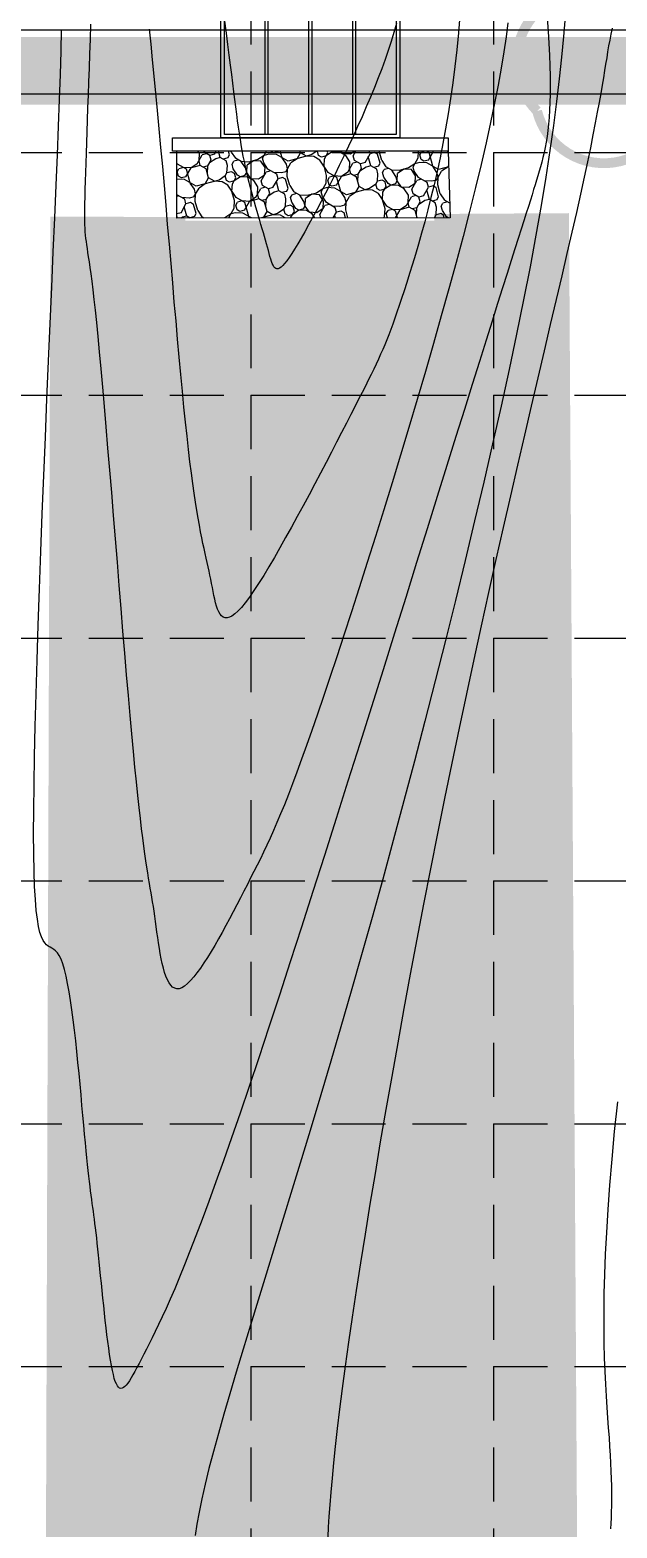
# Model space of a CAD drawing. Header units: inches. Extents: x -2116 to 192, y -2317 to -873.
# Drawn here: x -706.6 to -619.6, y -1582.7 to -1360.6 of the extents above; entities that cross this region are included whole.
import ezdxf

# ---------------------------------------------------------------- set-up
doc = ezdxf.new("R2010")
doc.units = ezdxf.units.IN
doc.header["$LTSCALE"] = 40
doc.header["$MEASUREMENT"] = 0
doc.linetypes.add('DASHED', pattern=[0.75, 0.5, -0.25])
for name, color, linetype in [('1-BC', 7, 'Continuous'), ('1-LOTS', 7, 'Continuous'), ('1-STM', 7, 'Continuous'), ('BASE', 7, 'Continuous'), ('grid', 9, 'Continuous'), ('SILT', 200, 'Continuous'), ('TOPO100_CON', 9, 'Continuous'), ('TOPO100_ICON', 9, 'Continuous')]:
    doc.layers.add(name, color=color, linetype=linetype)

msp = doc.modelspace()

# ---------------------------------------------------------------- linework, layer by layer
at = {"layer": '1-BC', "linetype": 'Continuous'}
msp.add_line((-872.32, -1360.62), (-524.97, -1360.62, 52978.39), dxfattribs=at)
at = {"layer": '1-LOTS', "linetype": 'Continuous'}
msp.add_line((-613.95, -1370.12, 52847.83), (-775.58, -1370.12), dxfattribs=at)
at = {"layer": '1-STM', "linetype": 'Continuous', "flags": 128}
for points in [[(-651.79, -1376.62), (-678.29, -1376.62), (-678.29, -1307.62), (-651.79, -1307.62), (-651.79, -1376.62)], [(-652.29, -1376.12), (-677.79, -1376.12), (-677.79, -1308.12), (-652.29, -1308.12), (-652.29, -1376.12)], [(-677.79, -1308.12), (-671.79, -1308.12), (-671.79, -1376.12), (-677.79, -1376.12), (-677.79, -1308.12)], [(-671.29, -1308.12), (-665.29, -1308.12), (-665.29, -1376.12), (-671.29, -1376.12), (-671.29, -1308.12)], [(-664.79, -1308.12), (-658.79, -1308.12), (-658.79, -1376.12), (-664.79, -1376.12), (-664.79, -1308.12)], [(-658.29, -1308.12), (-652.29, -1308.12), (-652.29, -1376.12), (-658.29, -1376.12), (-658.29, -1308.12)], [(-685.49, -1378.58), (-685.49, -1376.62), (-644.59, -1376.62), (-644.59, -1378.58), (-685.49, -1378.58)]]:
    msp.add_lwpolyline(points, close=True, dxfattribs=at)
at = {"layer": '1-STM', "color": 1, "linetype": 'Continuous', "flags": 128}
for points in [[(-644.59, -1378.58), (-644.31, -1388.47), (-684.85, -1388.5), (-684.85, -1378.58)], [(-681.49, -1378.9), (-681.71, -1378.58)], [(-681.55, -1380.02), (-681.49, -1378.9)], [(-680.38, -1378.97), (-681.06, -1379.15)], [(-680.81, -1378.72), (-680.85, -1378.58)], [(-679.94, -1379.21), (-680.81, -1378.72)], [(-679.26, -1379.03), (-679.94, -1379.21)], [(-679.26, -1379.03), (-679, -1378.58)], [(-678.39, -1379.52), (-678.65, -1378.58)], [(-677.03, -1379.15), (-677.18, -1378.58)], [(-676.78, -1378.72), (-676.82, -1378.58)], [(-676.78, -1378.72), (-676.16, -1379.65)], [(-672.13, -1379.65), (-671.52, -1378.58)], [(-671.2, -1379.03), (-671.88, -1379.21)], [(-670.08, -1379.09), (-671.2, -1379.03)], [(-670.95, -1378.59), (-670.95, -1378.58)], [(-670.51, -1378.84), (-670.95, -1378.59)], [(-669.83, -1378.66), (-670.51, -1378.84)], [(-668.34, -1380.08), (-670.08, -1379.09)], [(-669.83, -1378.66), (-669.79, -1378.58)], [(-669.21, -1379.59), (-669.49, -1378.58)], [(-666.98, -1379.71), (-666.48, -1378.84)], [(-666.48, -1378.84), (-666.56, -1378.58)], [(-665.62, -1379.34), (-666.48, -1378.84)], [(-664.07, -1378.58), (-664.93, -1379.15)], [(-663.82, -1379.22), (-663.99, -1378.58)], [(-662.95, -1379.71), (-662.45, -1378.84)], [(-661.77, -1378.66), (-662.7, -1379.28)], [(-662.45, -1378.84), (-662.52, -1378.58)], [(-661.77, -1378.66), (-661.91, -1378.58)], [(-661.48, -1378.58), (-661.77, -1378.66)], [(-660.65, -1378.72), (-661.77, -1378.66)], [(-659.79, -1379.22), (-660.65, -1378.72)], [(-660.22, -1378.97), (-660.48, -1378.58)], [(-659.1, -1379.03), (-660.22, -1378.97)], [(-658.43, -1378.58), (-659.1, -1379.03)], [(-658.67, -1379.28), (-658.27, -1378.58)], [(-656.93, -1380.27), (-656.19, -1378.97)], [(-656.19, -1378.97), (-656.3, -1378.58)], [(-655.51, -1378.78), (-656.19, -1378.97)], [(-655.07, -1379.03), (-655.51, -1378.78)], [(-654.7, -1380.39), (-655.07, -1379.03)], [(-654.82, -1378.6), (-654.82, -1378.58)], [(-654.45, -1379.96), (-654.82, -1378.6)], [(-649.06, -1379.59), (-649, -1378.58)], [(-648.81, -1379.15), (-648.56, -1378.72)], [(-648.04, -1378.58), (-648.56, -1378.72)], [(-647.44, -1378.78), (-647.8, -1378.58)], [(-647.51, -1379.9), (-646.76, -1378.6)], [(-646.89, -1380.83), (-647.44, -1378.78)], [(-646.76, -1378.6), (-647.1, -1378.58)], [(-646.73, -1378.58), (-646.76, -1378.6)], [(-646.69, -1378.58), (-646.76, -1378.6)], [(-644.59, -1378.69), (-644.78, -1378.58)], [(-684.72, -1380.52), (-684.85, -1380.32)], [(-684.78, -1381.63), (-684.53, -1381.2)], [(-683.41, -1381.26), (-684.72, -1380.52)], [(-683.85, -1381.01), (-684.53, -1381.2)], [(-682.73, -1381.07), (-683.85, -1381.01)], [(-683.48, -1382.38), (-682.73, -1381.07)], [(-682.86, -1383.31), (-683.41, -1381.26)], [(-681.8, -1380.45), (-682.73, -1381.07)], [(-681.37, -1380.7), (-682.73, -1381.07)], [(-681.8, -1380.45), (-681.06, -1379.15)], [(-681.37, -1380.7), (-681.55, -1380.02)], [(-680.5, -1381.2), (-681.37, -1380.7)], [(-680.25, -1380.76), (-680.93, -1380.95)], [(-680.13, -1382.56), (-680.5, -1381.2)], [(-680.31, -1381.88), (-680.25, -1380.76)], [(-680.25, -1380.76), (-679.76, -1379.9)], [(-679.07, -1379.71), (-680, -1380.33)], [(-679.76, -1379.9), (-679.94, -1379.21)], [(-678.39, -1379.52), (-679.07, -1379.71)], [(-677.52, -1380.02), (-678.39, -1379.52)], [(-677.27, -1379.59), (-677.96, -1379.77)], [(-677.34, -1380.7), (-677.52, -1380.02)], [(-677.4, -1381.82), (-677.34, -1380.7)], [(-677.27, -1379.59), (-677.03, -1379.15)], [(-676.65, -1380.52), (-676.41, -1380.08)], [(-676.47, -1381.2), (-676.65, -1380.52)], [(-675.85, -1382.13), (-676.47, -1381.2)], [(-675.72, -1379.9), (-676.41, -1380.08)], [(-675.29, -1380.14), (-676.16, -1379.65)], [(-674.17, -1380.21), (-675.29, -1380.14)], [(-674.67, -1381.07), (-675.29, -1380.14)], [(-674.48, -1381.76), (-674.67, -1381.07)], [(-674.48, -1381.76), (-674.42, -1380.64)], [(-673.49, -1380.02), (-674.42, -1380.64)], [(-673.49, -1380.02), (-674.42, -1380.64)], [(-672.81, -1379.83), (-674.17, -1380.21)], [(-672.38, -1380.08), (-673.49, -1380.02)], [(-671.88, -1379.21), (-672.81, -1379.83)], [(-671.76, -1381.01), (-672.38, -1380.08)], [(-671.94, -1380.33), (-672.13, -1379.65)], [(-671.32, -1381.26), (-671.94, -1380.33)], [(-671.82, -1382.13), (-671.76, -1381.01)], [(-670.02, -1382.01), (-671.32, -1381.26)], [(-668.59, -1380.52), (-669.21, -1379.59)], [(-668.65, -1381.63), (-667.91, -1380.33)], [(-668.41, -1381.2), (-668.59, -1380.52)], [(-668.47, -1382.32), (-668.41, -1381.2)], [(-664.93, -1379.15), (-668.34, -1380.08)], [(-666.98, -1379.71), (-667.91, -1380.33)], [(-664.5, -1379.4), (-665.62, -1379.34)], [(-663.63, -1379.9), (-664.5, -1379.4)], [(-663.38, -1379.46), (-663.82, -1379.22)], [(-662.39, -1381.76), (-663.63, -1379.9)], [(-662.7, -1379.28), (-663.38, -1379.46)], [(-663.01, -1380.83), (-662.95, -1379.71)], [(-662.64, -1382.19), (-663.01, -1380.83)], [(-659.17, -1380.15), (-659.79, -1379.22)], [(-659.48, -1381.7), (-658.73, -1380.39)], [(-659.23, -1381.26), (-659.17, -1380.15)], [(-659.04, -1381.94), (-659.23, -1381.26)], [(-658.05, -1380.21), (-658.73, -1380.39)], [(-658.48, -1379.96), (-658.67, -1379.28)], [(-657.62, -1380.46), (-658.48, -1379.96)], [(-657.93, -1382.01), (-657.43, -1381.14)], [(-656.75, -1380.95), (-657.68, -1381.57)], [(-656.93, -1380.27), (-657.62, -1380.46)], [(-657.43, -1381.14), (-657.62, -1380.46)], [(-656.06, -1380.77), (-656.75, -1380.95)], [(-656.06, -1380.77), (-656.44, -1379.4)], [(-655.2, -1381.26), (-656.06, -1380.77)], [(-654.95, -1380.83), (-655.63, -1381.01)], [(-655.01, -1381.95), (-655.2, -1381.26)], [(-654.95, -1380.83), (-654.7, -1380.39)], [(-654.45, -1379.96), (-653.83, -1380.89)], [(-654.33, -1381.76), (-654.08, -1381.32)], [(-653.4, -1381.14), (-654.08, -1381.32)], [(-652.96, -1381.39), (-653.83, -1380.89)], [(-651.17, -1381.26), (-652.1, -1381.88)], [(-651.17, -1381.26), (-652.1, -1381.88)], [(-650.48, -1381.08), (-651.85, -1381.45)], [(-650.05, -1381.33), (-651.17, -1381.26)], [(-649.55, -1380.46), (-650.48, -1381.08)], [(-649.43, -1382.26), (-650.05, -1381.33)], [(-649.8, -1380.89), (-649.06, -1379.59)], [(-649.62, -1381.57), (-649.8, -1380.89)], [(-648.87, -1380.27), (-649.55, -1380.46)], [(-647.75, -1380.33), (-648.87, -1380.27)], [(-648.62, -1379.84), (-648.81, -1379.15)], [(-648.19, -1380.09), (-648.62, -1379.84)], [(-647.51, -1379.9), (-648.19, -1380.09)], [(-646.02, -1381.33), (-647.75, -1380.33)], [(-646.27, -1381.76), (-646.89, -1380.83)], [(-644.53, -1380.92), (-646.02, -1381.33)], [(-644.65, -1380.95), (-645.58, -1381.57)], [(-644.65, -1380.95), (-644.53, -1380.74)], [(-684.84, -1382.75), (-684.85, -1382.75)], [(-683.72, -1382.81), (-684.84, -1382.75)], [(-684.59, -1382.31), (-684.78, -1381.63)], [(-684.16, -1382.56), (-684.59, -1382.31)], [(-683.48, -1382.38), (-684.16, -1382.56)], [(-681.99, -1383.8), (-683.72, -1382.81)], [(-682.24, -1384.24), (-682.86, -1383.31)], [(-678.58, -1382.87), (-681.99, -1383.8)], [(-680.62, -1383.43), (-681.55, -1384.05)], [(-680.62, -1383.43), (-680.13, -1382.56)], [(-679.26, -1383.06), (-680.13, -1382.56)], [(-678.14, -1383.12), (-679.26, -1383.06)], [(-677.65, -1382.25), (-678.58, -1382.87)], [(-677.28, -1383.62), (-678.14, -1383.12)], [(-677.65, -1382.25), (-677.4, -1381.82)], [(-677.46, -1382.93), (-677.65, -1382.25)], [(-677.03, -1383.18), (-677.46, -1382.93)], [(-676.72, -1381.63), (-677.4, -1381.82)], [(-676.34, -1383), (-677.03, -1383.18)], [(-676.28, -1381.88), (-676.72, -1381.63)], [(-676.66, -1384.55), (-676.59, -1383.43)], [(-676.59, -1383.43), (-676.1, -1382.56)], [(-675.41, -1382.38), (-676.34, -1383)], [(-676.1, -1382.56), (-676.28, -1381.88)], [(-675.41, -1382.38), (-675.85, -1382.13)], [(-674.73, -1382.19), (-675.41, -1382.38)], [(-674.3, -1382.44), (-675.41, -1382.38)], [(-674.73, -1382.19), (-674.48, -1381.76)], [(-673.86, -1382.69), (-674.48, -1381.76)], [(-673.43, -1382.94), (-674.3, -1382.44)], [(-672.75, -1382.75), (-673.86, -1382.69)], [(-672.81, -1383.87), (-673.43, -1382.94)], [(-671.82, -1382.13), (-672.75, -1382.75)], [(-672.31, -1383), (-671.57, -1381.69)], [(-672.13, -1383.68), (-672.31, -1383)], [(-670.89, -1381.51), (-671.57, -1381.69)], [(-670.58, -1383.99), (-669.83, -1382.69)], [(-669.34, -1381.82), (-670.45, -1381.76)], [(-669.71, -1384.49), (-670.08, -1383.12)], [(-669.83, -1382.69), (-670.02, -1382.01)], [(-669.15, -1382.5), (-669.83, -1382.69)], [(-668.65, -1381.63), (-669.34, -1381.82)], [(-668.72, -1382.75), (-669.15, -1382.5)], [(-668.34, -1384.11), (-668.72, -1382.75)], [(-668.1, -1383.68), (-668.47, -1382.32)], [(-663.45, -1384.61), (-662.7, -1383.31)], [(-662.7, -1383.31), (-662.64, -1382.19)], [(-662.45, -1382.87), (-662.2, -1382.44)], [(-662.27, -1383.56), (-662.45, -1382.87)], [(-661.09, -1382.5), (-662.39, -1381.76)], [(-661.83, -1383.8), (-662.27, -1383.56)], [(-661.52, -1382.25), (-662.2, -1382.44)], [(-660.41, -1382.32), (-661.52, -1382.25)], [(-661.15, -1383.62), (-660.41, -1382.32)], [(-660.53, -1384.55), (-661.09, -1382.5)], [(-659.48, -1381.7), (-660.41, -1382.32)], [(-659.04, -1381.94), (-660.41, -1382.32)], [(-658.17, -1382.44), (-659.04, -1381.94)], [(-657.93, -1382.01), (-658.61, -1382.19)], [(-657.8, -1383.81), (-658.17, -1382.44)], [(-657.99, -1383.12), (-657.93, -1382.01)], [(-655.32, -1383.5), (-656.25, -1384.12)], [(-655.32, -1383.5), (-655.07, -1383.06)], [(-655.14, -1384.18), (-655.32, -1383.5)], [(-655.07, -1383.06), (-655.01, -1381.95)], [(-654.39, -1382.88), (-655.07, -1383.06)], [(-653.96, -1383.12), (-654.39, -1382.88)], [(-654.14, -1382.44), (-654.33, -1381.76)], [(-653.52, -1383.37), (-654.14, -1382.44)], [(-653.77, -1383.81), (-653.96, -1383.12)], [(-653.09, -1383.62), (-653.52, -1383.37)], [(-652.41, -1383.43), (-653.09, -1383.62)], [(-651.85, -1381.45), (-652.96, -1381.39)], [(-652.34, -1382.32), (-652.96, -1381.39)], [(-652.41, -1383.43), (-652.16, -1383)], [(-652.16, -1383), (-652.34, -1382.32)], [(-652.16, -1383), (-652.1, -1381.88)], [(-651.54, -1383.93), (-652.16, -1383)], [(-649.49, -1383.37), (-650.42, -1383.99)], [(-649.99, -1384.24), (-649.24, -1382.94)], [(-649, -1382.5), (-649.62, -1381.57)], [(-649.49, -1383.37), (-649.43, -1382.26)], [(-648.56, -1382.75), (-649.24, -1382.94)], [(-647.69, -1383.25), (-649, -1382.5)], [(-647.01, -1383.06), (-648.13, -1383)], [(-647.51, -1383.93), (-647.69, -1383.25)], [(-646.33, -1382.88), (-647.01, -1383.06)], [(-646.33, -1382.88), (-645.58, -1381.57)], [(-646.08, -1382.44), (-646.27, -1381.76)], [(-646.14, -1383.56), (-646.08, -1382.44)], [(-645.77, -1384.92), (-646.14, -1383.56)], [(-683.66, -1385.72), (-684.85, -1385.05)], [(-684.53, -1385.23), (-684.85, -1385.31)], [(-682.98, -1385.54), (-684.1, -1385.48)], [(-683.48, -1386.41), (-683.66, -1385.72)], [(-682.3, -1385.35), (-682.98, -1385.54)], [(-682.3, -1385.35), (-681.55, -1384.05)], [(-682.05, -1384.92), (-682.24, -1384.24)], [(-682.11, -1386.03), (-682.05, -1384.92)], [(-676.04, -1385.48), (-677.28, -1383.62)], [(-676.28, -1385.91), (-676.66, -1384.55)], [(-674.73, -1386.22), (-676.04, -1385.48)], [(-673.12, -1385.42), (-674.05, -1386.04)], [(-672.69, -1385.66), (-674.05, -1386.04)], [(-673.12, -1385.42), (-672.38, -1384.11)], [(-672.87, -1384.98), (-672.81, -1383.87)], [(-672.69, -1385.66), (-672.87, -1384.98)], [(-671.82, -1386.16), (-672.69, -1385.66)], [(-671.69, -1383.93), (-672.38, -1384.11)], [(-671.57, -1385.73), (-672.25, -1385.91)], [(-671.26, -1384.18), (-672.13, -1383.68)], [(-671.63, -1386.84), (-671.57, -1385.73)], [(-671.57, -1385.73), (-671.07, -1384.86)], [(-670.39, -1384.67), (-671.32, -1385.29)], [(-670.58, -1383.99), (-671.26, -1384.18)], [(-671.07, -1384.86), (-671.26, -1384.18)], [(-669.71, -1384.49), (-670.39, -1384.67)], [(-668.84, -1384.98), (-669.71, -1384.49)], [(-668.59, -1384.55), (-669.28, -1384.73)], [(-668.66, -1385.66), (-668.84, -1384.98)], [(-668.72, -1386.78), (-668.66, -1385.66)], [(-668.59, -1384.55), (-668.34, -1384.11)], [(-668.1, -1383.68), (-667.48, -1384.61)], [(-667.97, -1385.48), (-667.72, -1385.04)], [(-667.79, -1386.16), (-667.97, -1385.48)], [(-667.04, -1384.86), (-667.72, -1385.04)], [(-666.61, -1385.11), (-667.48, -1384.61)], [(-665.49, -1385.17), (-666.61, -1385.11)], [(-665.99, -1386.04), (-666.61, -1385.11)], [(-665.8, -1386.72), (-665.74, -1385.6)], [(-664.81, -1384.98), (-665.74, -1385.6)], [(-664.81, -1384.98), (-665.74, -1385.6)], [(-664.13, -1384.8), (-665.49, -1385.17)], [(-663.69, -1385.04), (-664.81, -1384.98)], [(-663.2, -1384.18), (-664.13, -1384.8)], [(-663.07, -1385.98), (-663.69, -1385.04)], [(-663.26, -1385.29), (-663.45, -1384.61)], [(-662.64, -1386.22), (-663.26, -1385.29)], [(-662.52, -1383.99), (-663.2, -1384.18)], [(-661.4, -1384.05), (-662.52, -1383.99)], [(-661.15, -1383.62), (-661.83, -1383.8)], [(-659.66, -1385.05), (-661.4, -1384.05)], [(-659.91, -1385.48), (-660.53, -1384.55)], [(-659.97, -1386.6), (-659.23, -1385.29)], [(-659.72, -1386.16), (-659.91, -1385.48)], [(-656.25, -1384.12), (-659.66, -1385.05)], [(-658.3, -1384.67), (-659.23, -1385.29)], [(-658.3, -1384.67), (-657.8, -1383.81)], [(-656.93, -1384.3), (-657.8, -1383.81)], [(-655.82, -1384.36), (-656.93, -1384.3)], [(-654.95, -1384.86), (-655.82, -1384.36)], [(-654.7, -1384.43), (-655.14, -1384.18)], [(-653.71, -1386.72), (-654.95, -1384.86)], [(-654.02, -1384.24), (-654.7, -1384.43)], [(-654.33, -1385.79), (-654.27, -1384.67)], [(-653.96, -1387.15), (-654.33, -1385.79)], [(-654.27, -1384.67), (-653.77, -1383.81)], [(-653.09, -1383.62), (-654.02, -1384.24)], [(-651.97, -1383.68), (-653.09, -1383.62)], [(-651.1, -1384.18), (-651.97, -1383.68)], [(-650.42, -1383.99), (-651.54, -1383.93)], [(-650.48, -1385.11), (-651.1, -1384.18)], [(-650.79, -1386.66), (-650.05, -1385.36)], [(-650.55, -1386.22), (-650.48, -1385.11)], [(-649.37, -1385.17), (-650.05, -1385.36)], [(-649.8, -1384.92), (-649.99, -1384.24)], [(-648.93, -1385.42), (-649.8, -1384.92)], [(-648.25, -1385.23), (-648.93, -1385.42)], [(-648.75, -1386.1), (-648.93, -1385.42)], [(-648.25, -1385.23), (-647.51, -1383.93)], [(-647.38, -1385.73), (-648.07, -1385.91)], [(-647.38, -1385.73), (-647.75, -1384.36)], [(-646.82, -1383.74), (-647.51, -1383.93)], [(-646.51, -1386.23), (-647.38, -1385.73)], [(-646.27, -1385.79), (-646.95, -1385.98)], [(-646.39, -1383.99), (-646.82, -1383.74)], [(-646.02, -1385.36), (-646.39, -1383.99)], [(-646.27, -1385.79), (-646.02, -1385.36)], [(-645.77, -1384.92), (-645.15, -1385.85)], [(-684.22, -1387.71), (-684.85, -1387.88)], [(-684.22, -1387.71), (-683.48, -1386.41)], [(-683.35, -1388.21), (-683.73, -1386.84)], [(-682.8, -1386.22), (-683.48, -1386.41)], [(-682.36, -1386.47), (-682.8, -1386.22)], [(-681.99, -1387.83), (-682.36, -1386.47)], [(-682.24, -1388.27), (-681.99, -1387.83)], [(-681.74, -1387.4), (-682.11, -1386.03)], [(-681.74, -1387.4), (-681.12, -1388.33)], [(-676.84, -1387.9), (-677.74, -1388.49)], [(-677.09, -1388.33), (-676.35, -1387.03)], [(-676.16, -1387.71), (-676.84, -1387.9)], [(-676.35, -1387.03), (-676.28, -1385.91)], [(-675.04, -1387.77), (-676.16, -1387.71)], [(-676.1, -1386.59), (-675.85, -1386.16)], [(-675.91, -1387.28), (-676.1, -1386.59)], [(-675.48, -1387.52), (-675.91, -1387.28)], [(-675.17, -1385.97), (-675.85, -1386.16)], [(-674.79, -1387.34), (-675.48, -1387.52)], [(-674.05, -1386.04), (-675.17, -1385.97)], [(-673.79, -1388.49), (-675.04, -1387.77)], [(-674.79, -1387.34), (-674.05, -1386.04)], [(-674.17, -1388.27), (-674.73, -1386.22)], [(-669.9, -1387.83), (-672.29, -1388.49)], [(-671.94, -1388.39), (-671.45, -1387.52)], [(-671.45, -1387.52), (-671.82, -1386.16)], [(-670.58, -1388.02), (-671.45, -1387.52)], [(-668.97, -1387.21), (-669.9, -1387.83)], [(-668.97, -1387.21), (-668.72, -1386.78)], [(-668.78, -1387.9), (-668.97, -1387.21)], [(-668.35, -1388.15), (-668.78, -1387.9)], [(-668.03, -1386.59), (-668.72, -1386.78)], [(-667.66, -1387.96), (-668.35, -1388.15)], [(-667.6, -1386.84), (-668.03, -1386.59)], [(-667.91, -1388.39), (-667.41, -1387.53)], [(-667.17, -1387.09), (-667.79, -1386.16)], [(-666.73, -1387.34), (-667.66, -1387.96)], [(-667.41, -1387.53), (-667.6, -1386.84)], [(-666.73, -1387.34), (-667.17, -1387.09)], [(-666.05, -1387.15), (-666.73, -1387.34)], [(-665.62, -1387.4), (-666.73, -1387.34)], [(-666.05, -1387.15), (-665.8, -1386.72)], [(-665.8, -1386.72), (-665.99, -1386.04)], [(-665.18, -1387.65), (-665.8, -1386.72)], [(-664.75, -1387.9), (-665.62, -1387.4)], [(-664.07, -1387.71), (-665.18, -1387.65)], [(-664.36, -1388.48), (-664.75, -1387.9)], [(-663.14, -1387.09), (-664.07, -1387.71)], [(-663.63, -1387.96), (-662.89, -1386.66)], [(-663.49, -1388.48), (-663.63, -1387.96)], [(-663.14, -1387.09), (-663.07, -1385.98)], [(-662.21, -1386.47), (-662.89, -1386.66)], [(-661.34, -1386.97), (-662.64, -1386.22)], [(-660.65, -1386.78), (-661.77, -1386.72)], [(-661.63, -1388.48), (-661.15, -1387.65)], [(-661.15, -1387.65), (-661.34, -1386.97)], [(-660.47, -1387.46), (-661.15, -1387.65)], [(-659.97, -1386.6), (-660.65, -1386.78)], [(-660.03, -1387.71), (-660.47, -1387.46)], [(-659.83, -1388.48), (-660.03, -1387.71)], [(-659.79, -1387.28), (-659.72, -1386.16)], [(-659.46, -1388.48), (-659.79, -1387.28)], [(-654.02, -1388.27), (-653.96, -1387.15)], [(-653.77, -1387.84), (-653.52, -1387.4)], [(-653.6, -1388.47), (-653.77, -1387.84)], [(-652.41, -1387.46), (-653.71, -1386.72)], [(-652.84, -1387.22), (-653.52, -1387.4)], [(-651.72, -1387.28), (-652.84, -1387.22)], [(-652.41, -1388.47), (-651.72, -1387.28)], [(-652.13, -1388.47), (-652.41, -1387.46)], [(-650.79, -1386.66), (-651.72, -1387.28)], [(-650.36, -1386.91), (-651.72, -1387.28)], [(-650.36, -1386.91), (-650.55, -1386.22)], [(-649.49, -1387.4), (-650.36, -1386.91)], [(-649.24, -1386.97), (-649.93, -1387.16)], [(-649.2, -1388.47), (-649.49, -1387.4)], [(-649.31, -1388.09), (-649.24, -1386.97)], [(-649.24, -1386.97), (-648.75, -1386.1)], [(-648.07, -1385.91), (-649, -1386.53)], [(-646.33, -1386.91), (-646.51, -1386.23)], [(-646.39, -1388.02), (-646.33, -1386.91)], [(-645.71, -1387.84), (-646.39, -1388.02)], [(-645.27, -1388.09), (-645.71, -1387.84)], [(-645.65, -1386.72), (-645.4, -1386.29)], [(-645.46, -1387.4), (-645.65, -1386.72)], [(-644.84, -1388.33), (-645.46, -1387.4)], [(-644.72, -1386.1), (-645.4, -1386.29)], [(-644.37, -1386.3), (-645.15, -1385.85)], [(-684.74, -1388.5), (-684.85, -1388.11)], [(-684.04, -1388.39), (-684.2, -1388.5)], [(-683.35, -1388.21), (-684.04, -1388.39)], [(-682.84, -1388.5), (-683.35, -1388.21)], [(-682.24, -1388.27), (-682.92, -1388.45)], [(-680.83, -1388.5), (-681.12, -1388.33)], [(-677.05, -1388.49), (-677.09, -1388.33)], [(-674.03, -1388.49), (-674.17, -1388.27)], [(-671.94, -1388.39), (-672.09, -1388.49)], [(-669.46, -1388.08), (-670.58, -1388.02)], [(-668.76, -1388.49), (-669.46, -1388.08)], [(-667.92, -1388.48), (-667.91, -1388.39)], [(-661.29, -1388.48), (-661.4, -1388.08)], [(-654.13, -1388.47), (-654.02, -1388.27)], [(-646.64, -1388.46), (-646.65, -1388.47)], [(-646.64, -1388.46), (-646.39, -1388.02)], [(-646.64, -1388.47), (-646.64, -1388.46)], [(-645.17, -1388.47), (-645.27, -1388.09)], [(-644.61, -1388.47), (-644.84, -1388.33)]]:
    msp.add_lwpolyline(points, dxfattribs=at)
at = {"layer": 'BASE', "color": 170, "const_width": 1.46}
msp.add_lwpolyline([(-614.99, -1349.61, 0.520567), (-614.99, -1349.61, 0.765195), (-631.32, -1357.83, 0.417879), (-631.42, -1372.63, 0.6649), (-612.76, -1375.48, 0.744833), (-591.7, -1377.24, 0.975642), (-578.59, -1363.69, 0.520567), (-581.85, -1347.37, 0.520567), (-593.83, -1348.46, 0.540264), (-614.99, -1349.61)], format="xyb", close=True, dxfattribs=at)
at = {"layer": 'grid', "color": 8, "linetype": 'DASHED', "ltscale": 0.4}
for p, q in [((-673.87, -910.78), (-673.87, -2278.78)), ((-637.87, -910.78), (-637.87, -2278.78)), ((-2077.87, -1378.78), (154.13, -1378.78)), ((-2077.87, -1414.78), (154.13, -1414.78)), ((-2077.87, -1450.78), (154.13, -1450.78)), ((-2077.87, -1486.78), (154.13, -1486.78)), ((-2077.87, -1522.78), (154.13, -1522.78)), ((-2077.87, -1558.78), (154.13, -1558.78))]:
    msp.add_line(p, q, dxfattribs=at)
at = {"layer": 'SILT', "color": 200, "const_width": 10}
msp.add_lwpolyline([(-607.44, -1366.67), (-775.24, -1366.69)], dxfattribs=at)
at = {"layer": 'SILT', "color": 170, "const_width": 40}
msp.add_lwpolyline([(-664.47, -1388.88), (-664.47, -1611.3), (-485.17, -1840.71), (-397.39, -2004.13), (-397.39, -2022.52)], dxfattribs=at)
at = {"layer": 'SILT', "color": 84, "const_width": 20}
for points in [[(-427.31, -2023.08), (-427.34, -2010.82), (-511.63, -1854.7), (-694.37, -1621.82), (-693.59, -1388.32)], [(-366.69, -2021.8), (-369.28, -1992.28), (-463, -1823.21), (-635.38, -1600.29), (-636.68, -1387.84)]]:
    msp.add_lwpolyline(points, dxfattribs=at)
at = {"layer": 'TOPO100_CON', "color": 35, "linetype": 'Continuous'}
for points in [[(-629.92, -1358.87), (-629.78, -1360.81), (-629.66, -1362.64), (-629.57, -1364.35), (-629.51, -1365.95), (-629.47, -1367.45), (-629.46, -1368.85), (-629.47, -1370.15), (-629.5, -1371.37), (-629.55, -1372.51), (-629.62, -1373.58), (-629.71, -1374.58), (-629.82, -1375.52), (-629.94, -1376.4), (-630.08, -1377.24), (-630.22, -1378.03), (-630.38, -1378.79), (-630.55, -1379.51), (-630.73, -1380.21), (-630.91, -1380.89), (-631.1, -1381.56), (-631.29, -1382.23), (-631.49, -1382.89), (-631.7, -1383.57), (-631.92, -1384.29), (-632.15, -1385.05), (-632.41, -1385.87), (-632.7, -1386.78), (-633.02, -1387.78), (-633.37, -1388.9), (-633.76, -1390.14), (-634.21, -1391.53), (-634.7, -1393.08), (-635.24, -1394.8), (-635.85, -1396.72), (-636.52, -1398.84), (-637.26, -1401.19), (-638.08, -1403.78), (-638.98, -1406.63), (-639.96, -1409.75), (-641.02, -1413.16), (-642.19, -1416.87), (-643.44, -1420.9), (-644.79, -1425.21), (-646.22, -1429.79), (-647.72, -1434.59), (-649.28, -1439.59), (-650.89, -1444.76), (-652.55, -1450.06), (-654.25, -1455.46), (-655.97, -1460.94), (-657.71, -1466.47), (-659.46, -1472), (-661.2, -1477.52), (-662.94, -1482.98), (-664.66, -1488.36), (-666.36, -1493.63), (-668.02, -1498.76), (-669.63, -1503.72), (-671.19, -1508.47), (-672.69, -1512.98), (-674.11, -1517.23), (-675.46, -1521.19), (-676.73, -1524.86), (-677.93, -1528.26), (-679.05, -1531.4), (-680.1, -1534.3), (-681.09, -1536.96), (-682.02, -1539.4), (-682.89, -1541.64), (-683.7, -1543.68), (-684.45, -1545.53), (-685.16, -1547.22), (-685.82, -1548.76), (-686.43, -1550.14), (-687, -1551.4), (-687.54, -1552.55), (-688.03, -1553.58), (-688.5, -1554.53), (-688.93, -1555.39), (-689.34, -1556.19), (-689.72, -1556.94), (-690.08, -1557.64), (-690.43, -1558.3), (-690.75, -1558.92), (-691.06, -1559.48), (-691.34, -1560), (-691.62, -1560.46), (-691.87, -1560.87), (-692.11, -1561.22), (-692.34, -1561.51), (-692.56, -1561.73), (-692.77, -1561.89), (-692.96, -1561.98), (-693.15, -1562), (-693.32, -1561.95), (-693.49, -1561.82), (-693.65, -1561.62), (-693.81, -1561.33), (-693.96, -1560.96), (-694.11, -1560.51), (-694.25, -1559.96), (-694.39, -1559.33), (-694.53, -1558.61), (-694.67, -1557.82), (-694.81, -1556.96), (-694.94, -1556.04), (-695.07, -1555.07), (-695.2, -1554.06), (-695.33, -1553.01), (-695.45, -1551.93), (-695.57, -1550.84), (-695.69, -1549.73), (-695.81, -1548.61), (-695.92, -1547.5), (-696.03, -1546.4), (-696.14, -1545.32), (-696.24, -1544.26), (-696.34, -1543.24), (-696.44, -1542.27), (-696.54, -1541.34), (-696.63, -1540.47), (-696.72, -1539.67), (-696.81, -1538.92), (-696.89, -1538.22), (-696.98, -1537.56), (-697.06, -1536.93), (-697.14, -1536.33), (-697.22, -1535.74), (-697.3, -1535.16), (-697.38, -1534.58), (-697.46, -1533.98), (-697.54, -1533.37), (-697.63, -1532.73), (-697.71, -1532.05), (-697.8, -1531.33), (-697.89, -1530.56), (-697.99, -1529.72), (-698.08, -1528.82), (-698.19, -1527.83), (-698.29, -1526.76), (-698.4, -1525.6), (-698.52, -1524.33), (-698.64, -1522.97), (-698.77, -1521.54), (-698.91, -1520.04), (-699.05, -1518.49), (-699.19, -1516.9), (-699.34, -1515.3), (-699.5, -1513.68), (-699.67, -1512.06), (-699.84, -1510.46), (-700.02, -1508.89), (-700.21, -1507.37), (-700.41, -1505.9), (-700.61, -1504.51), (-700.82, -1503.19), (-701.04, -1501.98), (-701.27, -1500.87), (-701.51, -1499.89), (-701.75, -1499.05), (-702.01, -1498.36), (-702.27, -1497.83), (-702.54, -1497.43), (-702.81, -1497.14), (-703.09, -1496.93), (-703.37, -1496.76), (-703.64, -1496.61), (-703.92, -1496.44), (-704.18, -1496.24), (-704.44, -1495.96), (-704.68, -1495.58), (-704.92, -1495.07), (-705.14, -1494.4), (-705.34, -1493.54), (-705.52, -1492.46), (-705.68, -1491.14), (-705.82, -1489.53), (-705.93, -1487.62), (-706.01, -1485.37), (-706.06, -1482.75), (-706.08, -1479.74), (-706.07, -1476.31), (-706.02, -1472.49), (-705.94, -1468.32), (-705.84, -1463.83), (-705.71, -1459.07), (-705.56, -1454.06), (-705.39, -1448.85), (-705.2, -1443.47), (-705, -1437.96), (-704.79, -1432.35), (-704.57, -1426.68), (-704.34, -1420.99), (-704.1, -1415.32), (-703.87, -1409.7), (-703.63, -1404.16), (-703.4, -1398.76), (-703.17, -1393.51), (-702.95, -1388.47), (-702.74, -1383.65), (-702.55, -1379.12), (-702.37, -1374.88), (-702.22, -1370.92), (-702.09, -1367.23), (-702, -1363.78), (-701.96, -1360.55)], [(-627.25, -1358.65), (-627.51, -1361.6), (-627.81, -1364.67), (-628.15, -1367.87), (-628.54, -1371.23), (-628.99, -1374.76), (-629.51, -1378.49), (-630.11, -1382.44), (-630.79, -1386.62), (-631.58, -1391.06), (-632.45, -1395.73), (-633.41, -1400.62), (-634.45, -1405.71), (-635.57, -1410.97), (-636.76, -1416.4), (-638, -1421.96), (-639.31, -1427.64), (-640.67, -1433.41), (-642.07, -1439.27), (-643.52, -1445.18), (-645, -1451.13), (-646.51, -1457.1), (-648.05, -1463.07), (-649.6, -1469.02), (-651.17, -1474.92), (-652.74, -1480.77), (-654.31, -1486.53), (-655.88, -1492.19), (-657.44, -1497.73), (-658.98, -1503.13), (-660.51, -1508.39), (-662.01, -1513.51), (-663.49, -1518.47), (-664.93, -1523.29), (-666.34, -1527.95), (-667.72, -1532.47), (-669.05, -1536.82), (-670.35, -1541.02), (-671.59, -1545.06), (-672.78, -1548.94), (-673.92, -1552.65), (-675, -1556.2), (-676.02, -1559.58), (-676.97, -1562.79), (-677.86, -1565.82), (-678.67, -1568.69), (-679.41, -1571.38), (-680.07, -1573.88), (-680.65, -1576.21), (-681.14, -1578.36), (-681.55, -1580.34), (-681.88, -1582.15), (-682.14, -1583.8)], [(-635.74, -1359.55), (-636.02, -1361.64), (-636.36, -1363.88), (-636.75, -1366.26), (-637.2, -1368.79), (-637.72, -1371.48), (-638.31, -1374.34), (-638.97, -1377.37), (-639.71, -1380.58), (-640.54, -1383.98), (-641.43, -1387.54), (-642.39, -1391.24), (-643.42, -1395.07), (-644.5, -1399), (-645.62, -1403.02), (-646.78, -1407.1), (-647.97, -1411.23), (-649.19, -1415.38), (-650.43, -1419.53), (-651.67, -1423.66), (-652.92, -1427.75), (-654.16, -1431.78), (-655.39, -1435.73), (-656.6, -1439.58), (-657.79, -1443.31), (-658.94, -1446.9), (-660.05, -1450.33), (-661.12, -1453.57), (-662.13, -1456.61), (-663.07, -1459.43), (-663.97, -1462.05), (-664.8, -1464.46), (-665.59, -1466.68), (-666.33, -1468.74), (-667.02, -1470.63), (-667.68, -1472.37), (-668.3, -1473.98), (-668.89, -1475.47), (-669.45, -1476.84), (-669.99, -1478.12), (-670.5, -1479.31), (-671.01, -1480.43), (-671.5, -1481.49), (-671.98, -1482.5), (-672.45, -1483.48), (-672.93, -1484.44), (-673.4, -1485.38), (-673.89, -1486.33), (-674.38, -1487.29), (-674.89, -1488.28), (-675.41, -1489.29), (-675.94, -1490.31), (-676.48, -1491.34), (-677.03, -1492.37), (-677.57, -1493.39), (-678.13, -1494.4), (-678.67, -1495.38), (-679.22, -1496.33), (-679.76, -1497.24), (-680.3, -1498.11), (-680.83, -1498.93), (-681.34, -1499.69), (-681.85, -1500.39), (-682.34, -1501.01), (-682.81, -1501.54), (-683.26, -1501.99), (-683.69, -1502.35), (-684.09, -1502.6), (-684.47, -1502.75), (-684.83, -1502.77), (-685.15, -1502.69), (-685.46, -1502.51), (-685.73, -1502.23), (-685.99, -1501.87), (-686.23, -1501.43), (-686.45, -1500.91), (-686.65, -1500.34), (-686.83, -1499.7), (-687, -1499.02), (-687.16, -1498.3), (-687.3, -1497.55), (-687.43, -1496.77), (-687.56, -1495.97), (-687.68, -1495.17), (-687.79, -1494.36), (-687.9, -1493.55), (-688.01, -1492.77), (-688.11, -1492), (-688.22, -1491.26), (-688.32, -1490.55), (-688.43, -1489.87), (-688.55, -1489.2), (-688.66, -1488.53), (-688.78, -1487.84), (-688.9, -1487.13), (-689.03, -1486.38), (-689.16, -1485.58), (-689.29, -1484.72), (-689.44, -1483.79), (-689.59, -1482.76), (-689.74, -1481.64), (-689.9, -1480.4), (-690.08, -1479.04), (-690.25, -1477.54), (-690.44, -1475.9), (-690.64, -1474.09), (-690.84, -1472.1), (-691.06, -1469.93), (-691.28, -1467.57), (-691.52, -1464.99), (-691.77, -1462.23), (-692.02, -1459.3), (-692.29, -1456.23), (-692.55, -1453.03), (-692.83, -1449.74), (-693.1, -1446.38), (-693.38, -1442.96), (-693.66, -1439.51), (-693.95, -1436.05), (-694.23, -1432.61), (-694.5, -1429.21), (-694.78, -1425.86), (-695.05, -1422.6), (-695.31, -1419.45), (-695.57, -1416.42), (-695.82, -1413.55), (-696.06, -1410.85), (-696.29, -1408.34), (-696.51, -1406.05), (-696.71, -1404), (-696.91, -1402.18), (-697.09, -1400.56), (-697.26, -1399.13), (-697.41, -1397.87), (-697.56, -1396.77), (-697.69, -1395.81), (-697.81, -1394.97), (-697.92, -1394.23), (-698.02, -1393.59), (-698.11, -1393.01), (-698.19, -1392.48), (-698.26, -1391.99), (-698.32, -1391.52), (-698.37, -1391.05), (-698.41, -1390.57), (-698.44, -1390.05), (-698.46, -1389.48), (-698.48, -1388.84), (-698.48, -1388.13), (-698.48, -1387.31), (-698.47, -1386.39), (-698.45, -1385.37), (-698.42, -1384.26), (-698.39, -1383.06), (-698.35, -1381.76), (-698.31, -1380.38), (-698.26, -1378.9), (-698.2, -1377.34), (-698.15, -1375.7), (-698.09, -1373.97), (-698.02, -1372.17), (-697.95, -1370.28), (-697.88, -1368.32), (-697.81, -1366.29), (-697.74, -1364.18), (-697.66, -1362.01), (-697.59, -1359.76)], [(-652.27, -1359.66), (-652.65, -1361), (-653.06, -1362.33), (-653.49, -1363.67), (-653.96, -1365.01), (-654.45, -1366.36), (-654.98, -1367.74), (-655.54, -1369.15), (-656.13, -1370.58), (-656.74, -1372.03), (-657.37, -1373.49), (-658.03, -1374.95), (-658.69, -1376.41), (-659.37, -1377.87), (-660.05, -1379.31), (-660.74, -1380.73), (-661.42, -1382.12), (-662.1, -1383.47), (-662.77, -1384.79), (-663.43, -1386.06), (-664.07, -1387.28), (-664.7, -1388.43), (-665.29, -1389.53), (-665.87, -1390.55), (-666.41, -1391.49), (-666.91, -1392.34), (-667.38, -1393.11), (-667.8, -1393.77), (-668.19, -1394.35), (-668.54, -1394.83), (-668.85, -1395.23), (-669.13, -1395.54), (-669.39, -1395.77), (-669.61, -1395.93), (-669.82, -1396.02), (-670, -1396.04), (-670.16, -1395.99), (-670.31, -1395.89), (-670.45, -1395.72), (-670.57, -1395.51), (-670.69, -1395.24), (-670.8, -1394.93), (-670.91, -1394.58), (-671.03, -1394.19), (-671.14, -1393.77), (-671.26, -1393.31), (-671.39, -1392.83), (-671.53, -1392.33), (-671.68, -1391.8), (-671.84, -1391.25), (-672.01, -1390.68), (-672.18, -1390.09), (-672.36, -1389.48), (-672.55, -1388.85), (-672.74, -1388.21), (-672.93, -1387.55), (-673.13, -1386.87), (-673.33, -1386.17), (-673.52, -1385.46), (-673.72, -1384.73), (-673.91, -1384), (-674.11, -1383.24), (-674.29, -1382.48), (-674.47, -1381.71), (-674.65, -1380.92), (-674.82, -1380.12), (-674.98, -1379.32), (-675.13, -1378.5), (-675.28, -1377.67), (-675.42, -1376.82), (-675.56, -1375.94), (-675.69, -1375.03), (-675.82, -1374.08), (-675.96, -1373.09), (-676.09, -1372.04), (-676.23, -1370.94), (-676.38, -1369.77), (-676.54, -1368.53), (-676.7, -1367.22), (-676.88, -1365.83), (-677.07, -1364.35), (-677.27, -1362.77), (-677.49, -1361.1), (-677.73, -1359.32)], [(-620.3, -1360.35), (-620.48, -1361.24), (-620.64, -1362.11), (-620.8, -1362.98), (-620.95, -1363.85), (-621.09, -1364.74), (-621.25, -1365.67), (-621.4, -1366.65), (-621.58, -1367.7), (-621.76, -1368.82), (-621.97, -1370.04), (-622.21, -1371.37), (-622.48, -1372.82), (-622.78, -1374.41), (-623.12, -1376.16), (-623.51, -1378.07), (-623.95, -1380.16), (-624.44, -1382.45), (-624.99, -1384.95), (-625.59, -1387.66), (-626.26, -1390.6), (-626.99, -1393.74), (-627.76, -1397.08), (-628.59, -1400.6), (-629.45, -1404.3), (-630.36, -1408.17), (-631.3, -1412.2), (-632.28, -1416.37), (-633.28, -1420.69), (-634.31, -1425.13), (-635.36, -1429.69), (-636.43, -1434.36), (-637.51, -1439.13), (-638.6, -1443.99), (-639.69, -1448.94), (-640.79, -1453.95), (-641.89, -1459.03), (-642.98, -1464.15), (-644.06, -1469.32), (-645.13, -1474.53), (-646.18, -1479.75), (-647.22, -1484.98), (-648.24, -1490.2), (-649.23, -1495.4), (-650.21, -1500.57), (-651.16, -1505.69), (-652.08, -1510.75), (-652.97, -1515.74), (-653.83, -1520.64), (-654.66, -1525.45), (-655.45, -1530.14), (-656.21, -1534.7), (-656.93, -1539.13), (-657.6, -1543.4), (-658.24, -1547.5), (-658.83, -1551.43), (-659.37, -1555.17), (-659.87, -1558.7), (-660.31, -1562.01), (-660.7, -1565.1), (-661.04, -1567.96), (-661.34, -1570.61), (-661.6, -1573.05), (-661.81, -1575.31), (-662, -1577.38), (-662.15, -1579.27), (-662.28, -1581), (-662.38, -1582.58), (-662.46, -1584.01)]]:
    msp.add_lwpolyline(points, dxfattribs=at)
at = {"layer": 'TOPO100_ICON', "color": 35, "linetype": 'Continuous', "flags": 128}
for points in [[(-642.87, -1358.48), (-643.08, -1361.05), (-643.33, -1363.57), (-643.6, -1366.03), (-643.91, -1368.44), (-644.25, -1370.78), (-644.61, -1373.07), (-644.99, -1375.3), (-645.39, -1377.46), (-645.81, -1379.56), (-646.25, -1381.6), (-646.69, -1383.57), (-647.15, -1385.47), (-647.61, -1387.3), (-648.07, -1389.06), (-648.53, -1390.75), (-648.99, -1392.36), (-649.44, -1393.9), (-649.88, -1395.36), (-650.31, -1396.74), (-650.73, -1398.04), (-651.13, -1399.27), (-651.5, -1400.41), (-651.86, -1401.46), (-652.2, -1402.45), (-652.52, -1403.36), (-652.82, -1404.23), (-653.12, -1405.04), (-653.42, -1405.81), (-653.71, -1406.56), (-654, -1407.28), (-654.31, -1407.99), (-654.62, -1408.7), (-654.94, -1409.42), (-655.28, -1410.15), (-655.64, -1410.91), (-656.03, -1411.7), (-656.44, -1412.53), (-656.88, -1413.41), (-657.36, -1414.36), (-657.88, -1415.37), (-658.44, -1416.47), (-659.04, -1417.65), (-659.7, -1418.92), (-660.4, -1420.28), (-661.14, -1421.71), (-661.91, -1423.2), (-662.71, -1424.74), (-663.53, -1426.32), (-664.38, -1427.92), (-665.23, -1429.54), (-666.1, -1431.15), (-666.97, -1432.76), (-667.84, -1434.34), (-668.7, -1435.88), (-669.54, -1437.38), (-670.37, -1438.82), (-671.18, -1440.19), (-671.96, -1441.47), (-672.71, -1442.66), (-673.41, -1443.74), (-674.08, -1444.7), (-674.7, -1445.53), (-675.26, -1446.22), (-675.77, -1446.77), (-676.24, -1447.2), (-676.66, -1447.5), (-677.04, -1447.69), (-677.39, -1447.78), (-677.69, -1447.76), (-677.97, -1447.66), (-678.21, -1447.47), (-678.43, -1447.21), (-678.62, -1446.88), (-678.79, -1446.48), (-678.95, -1446.04), (-679.09, -1445.54), (-679.22, -1445.01), (-679.34, -1444.45), (-679.46, -1443.87), (-679.57, -1443.26), (-679.69, -1442.66), (-679.8, -1442.05), (-679.93, -1441.44), (-680.06, -1440.83), (-680.19, -1440.22), (-680.33, -1439.58), (-680.48, -1438.93), (-680.64, -1438.24), (-680.8, -1437.51), (-680.96, -1436.73), (-681.13, -1435.9), (-681.31, -1435), (-681.49, -1434.04), (-681.67, -1432.99), (-681.86, -1431.86), (-682.06, -1430.63), (-682.26, -1429.31), (-682.46, -1427.87), (-682.67, -1426.31), (-682.89, -1424.63), (-683.1, -1422.82), (-683.32, -1420.86), (-683.55, -1418.76), (-683.78, -1416.53), (-684.01, -1414.17), (-684.24, -1411.7), (-684.48, -1409.13), (-684.72, -1406.48), (-684.96, -1403.75), (-685.21, -1400.96), (-685.45, -1398.13), (-685.7, -1395.26), (-685.95, -1392.37), (-686.2, -1389.47), (-686.44, -1386.57), (-686.69, -1383.69), (-686.94, -1380.84), (-687.19, -1378.03), (-687.44, -1375.27), (-687.69, -1372.58), (-687.94, -1369.97), (-688.18, -1367.45), (-688.43, -1365.03), (-688.67, -1362.71), (-688.91, -1360.49)], [(-619.5, -1519.54), (-619.96, -1523.9), (-620.35, -1528), (-620.67, -1531.86), (-620.93, -1535.49), (-621.14, -1538.9), (-621.3, -1542.1), (-621.42, -1545.1), (-621.49, -1547.92), (-621.52, -1550.55), (-621.52, -1553.01), (-621.49, -1555.32), (-621.44, -1557.47), (-621.36, -1559.49), (-621.28, -1561.38), (-621.17, -1563.15), (-621.07, -1564.81), (-620.96, -1566.38), (-620.85, -1567.86), (-620.74, -1569.26), (-620.65, -1570.6), (-620.57, -1571.88), (-620.51, -1573.1), (-620.45, -1574.27), (-620.42, -1575.39), (-620.39, -1576.47), (-620.38, -1577.5), (-620.38, -1578.48), (-620.38, -1579.42), (-620.41, -1580.32), (-620.44, -1581.19), (-620.48, -1582.02), (-620.53, -1582.81)]]:
    msp.add_lwpolyline(points, dxfattribs=at)

doc.saveas('drawing.dxf')
